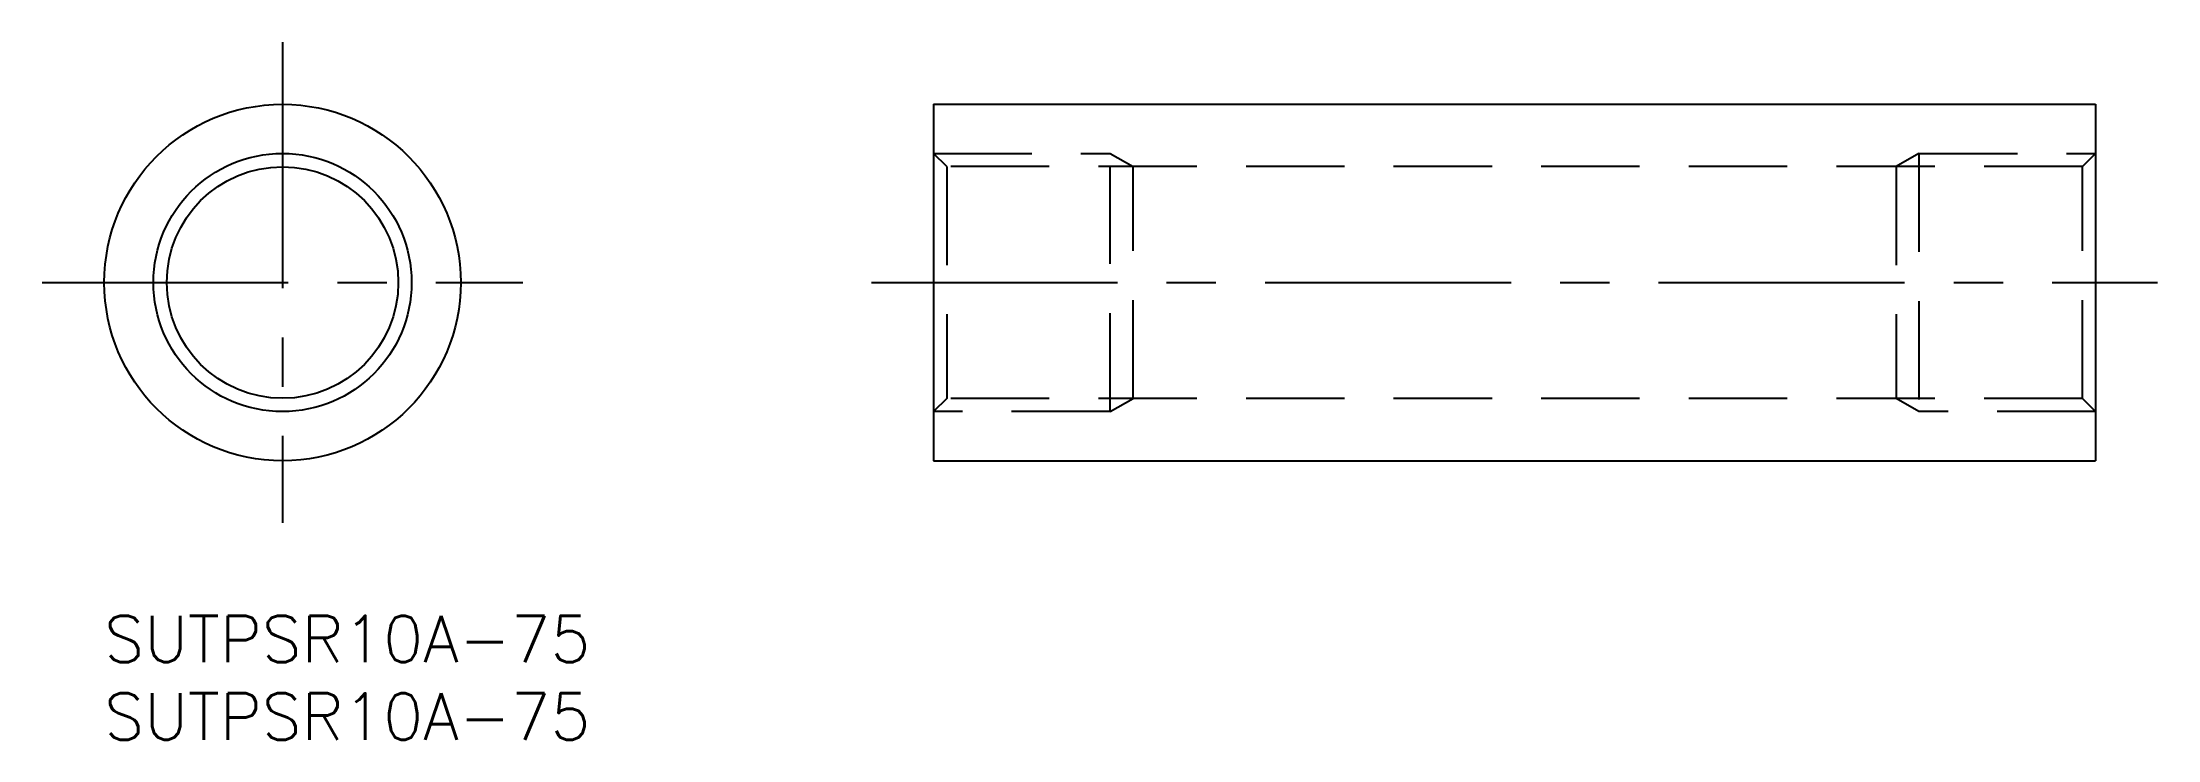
# Model space of a CAD drawing. Extents: x -4 to 133, y -8 to 37.
import ezdxf

# ---------------------------------------------------------------- set-up
doc = ezdxf.new("R2010")
doc.units = 0
doc.header["$LTSCALE"] = 0.5
doc.linetypes.add('CENTER', pattern=[50.8, 31.75, -6.35, 6.35, -6.35])
doc.linetypes.add('DASHED', pattern=[19.05, 12.7, -6.35])
for name, color, linetype in [('MSM_CENTER', 1, 'CENTER'), ('MSM_CONTINUOUS', 7, 'CONTINUOUS'), ('MSM_DASHED', 4, 'DASHED'), ('MSM_NARROW', 5, 'CONTINUOUS'), ('MSM_PART_NUMBER', 7, 'CONTINUOUS')]:
    doc.layers.add(name, color=color, linetype=linetype)
doc.styles.get("Standard").update_dxf_attribs({"font": 'txt.shx', "height": 3, "bigfont": 'bigfont.shx'})

# ---------------------------------------------------------------- blocks, each defined once
blk = doc.blocks.new('*U3')
at = {"layer": 'MSM_PART_NUMBER'}
blk.add_text('SUTPSR10A-75', height=3, dxfattribs=at).set_placement((0, -3))
blk = doc.blocks.new('*U4')
at = {"layer": 'MSM_PART_NUMBER'}
blk.add_text('SUTPSR10A-75', height=3, dxfattribs=at).set_placement((0, -8))

msp = doc.modelspace()

# ---------------------------------------------------------------- linework, layer by layer
at = {"layer": 'MSM_CENTER'}
for p, q in [((11.5, 37), (11.5, 6)), ((-4, 21.5), (27, 21.5)), ((49.5, 21.5), (132.5, 21.5))]:
    msp.add_line(p, q, dxfattribs=at)
at = {"layer": 'MSM_CONTINUOUS'}
for p, q in [((53.5, 33), (128.5, 33)), ((53.5, 33), (53.5, 10)), ((128.5, 33), (128.5, 10)), ((53.5, 10), (128.5, 10))]:
    msp.add_line(p, q, dxfattribs=at)
for radius in [11.5, 7.47]:
    msp.add_circle((11.5, 21.5), radius, dxfattribs=at)
at = {"layer": 'MSM_DASHED'}
for p, q in [((53.5, 29.83), (64.9, 29.83)), ((54.36, 28.98), (53.5, 29.83)), ((127.65, 28.98), (54.36, 28.98)), ((54.36, 28.98), (54.36, 14.02)), ((64.9, 13.17), (64.9, 29.83)), ((64.9, 29.83), (66.39, 28.98)), ((66.39, 14.02), (66.39, 28.98)), ((117.1, 29.83), (115.62, 28.98)), ((115.62, 28.98), (115.62, 14.02)), ((117.1, 29.83), (128.5, 29.83)), ((117.1, 29.83), (117.1, 13.17)), ((127.65, 28.98), (128.5, 29.83)), ((127.65, 14.02), (127.65, 28.98)), ((54.36, 14.02), (53.5, 13.17)), ((127.65, 14.02), (54.36, 14.02)), ((64.9, 13.17), (66.39, 14.02)), ((117.1, 13.17), (115.62, 14.02)), ((127.65, 14.02), (128.5, 13.17)), ((64.9, 13.17), (53.5, 13.17)), ((128.5, 13.17), (117.1, 13.17))]:
    msp.add_line(p, q, dxfattribs=at)
at = {"layer": 'MSM_NARROW'}
msp.add_circle((11.5, 21.5), 8.33, dxfattribs=at)

# ---------------------------------------------------------------- block references
at = {"layer": 'MSM_CONTINUOUS'}
for name in ['*U3', '*U4']:
    msp.add_blockref(name, (0, 0), dxfattribs=at)

doc.saveas('drawing.dxf')
